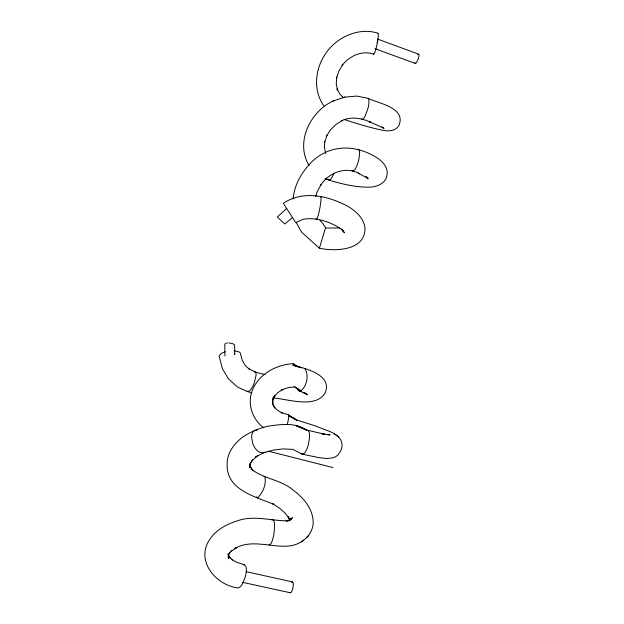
<?xml version="1.0" encoding="UTF-8"?>
<svg xmlns="http://www.w3.org/2000/svg" width="624" height="624" viewBox="0 0 624 624"><rect width="100%" height="100%" fill="white"/><g stroke="black" fill="none" stroke-linecap="round" stroke-linejoin="round"><path stroke-width="0.94" d="M293.163 198.986C294.2 185.078 301.564 172.349 311.197 162.513L311.641 161.998C329.753 144.386 354.838 144.331 375.492 156.913C382.075 160.641 388.729 167.326 386.919 175.562C385.804 182.965 377.777 186.599 371.046 187.075C355.306 187.738 339.908 183.487 325.01 178.885M324.753 141.476L324.363 147.436L325.697 153.551M250.013 465.239L249.748 467.836L250.739 462.259L249.701 464.654L252.689 459.919M342.904 230.607L344.464 232.76L341.328 229.148L343.294 230.591C332.101 222.167 316.118 216.809 302.835 219.313L295.862 222.706L283.335 203.338C303.365 189.696 329.246 196.053 348.956 206.918C356.374 211.692 363.636 218.299 364.915 227.495C366.124 250.715 335.306 251.628 319.387 248.243L325.572 227.713L322.085 222.55L320.026 220.522M325.51 228.01L339.433 228.002M290.027 520.081L290.519 518.24L289.879 519.745M315.705 196.599L316.992 192.122L321.11 184.548L320.572 185.266C328.793 172.622 345.868 165.812 359.635 173.753L358.254 173.137L367.879 178.37L366.023 176.662L368.059 178.885L367.123 177.341M324.691 142.21L327.007 135.26L326.235 136.57L330.385 129.987L335.946 124.48L342.389 120.494L341.648 120.814C350.961 116.165 361.585 118.1 370.672 122.249L369.283 121.727L384.088 128.357L381.974 126.727M227.963 556.647L229.57 552.622M230.74 551.476L236.824 547.568L234.796 548.434C252.751 538.364 272.384 548.488 291.268 545.719C302.024 543.652 311.719 535.649 313.123 524.371C314.044 510.143 304.06 498.155 293.28 490.207C281.151 479.7 264.061 479.037 251.659 469.381L253.274 470.746L249.678 465.925M228.532 554.245L232.019 550.36M290.402 519.566L292.5 517.67L289.715 519.901M301.501 541.967L303.529 540.166M306.626 537.412L308.747 535.525M251.542 460.996L257.478 455.941L255.505 457.025L265.325 451.94M286.712 208.541L277.259 216.988L284.794 224.016L292.508 217.511M225.615 343.426L224.765 344.3L224.929 356M333.598 100.901L332.826 101.166C310.089 111.797 295.175 142.373 308.935 165.274M377.606 33.439L378.253 33.704A10.897 1.357 -78.3 0 1 377.575 41.582L376.428 47.05A10.514 1.31 -78.3 0 1 374.002 53.984L373.612 54.155C361.912 49.99 349.3 56.098 342.046 65.434L342.826 64.545L338.816 71.175L336.5 78.312L336.757 76.931L336.266 83.889L337.475 90.129L337.085 88.85L339.768 94.013L343.496 97.773L342.818 97.204M329.979 434.491L327.093 434.515L329.917 434.92L322.085 433.797L324.503 434.148L307.897 430.365L296.236 425.755L306.883 430.334C295.503 422.198 281.096 424.312 268.109 426.192C259.295 428.204 251.09 431.714 243.43 436.504C234.725 442.954 227.089 452.462 227.144 463.804C225.966 489.762 254.631 496.376 273.499 504.208L272.672 503.724L279.31 508.006L285.043 513.053L289.364 518.528L287.945 516.524L289.528 520.026M289.832 520.096L291.447 519.371L286.205 520.97L288.491 520.814C270.995 521.118 253.118 514.472 235.958 521.368C224.804 524.839 214.087 531.344 208.276 541.796C196.654 562.559 216.801 585.281 237.674 587.878A11.801 4.079 -73 0 0 242.892 583.003L245.154 577.294A12.223 4.228 -73 0 0 246.059 566.748L244.483 564.759L236.675 562.271L231.59 559.408M225.139 351.694L220.966 353.636L219.125 355.984L222.386 368.714L228.439 378.83L237.806 387.262L247.72 391.646L251.979 392.902M344.542 97.149L356.842 96.065L368.316 98.381C378.799 103.678 406.567 107.648 398.853 125.635C395.203 131.758 387.044 131.391 381.038 129.917C368.503 127.273 356.249 123.458 344.105 119.418M332.826 101.166L344.916 97.016M272.056 520.003L272.899 519.745A12.971 3.12 -81.7 0 1 274.591 526.64L274.053 533.107A12.574 3.026 -81.7 0 1 270.886 543.722L269.131 544.947M226.473 343.13L227.557 342.95M254.101 371.826L265.333 374.657M255.692 429.991L257.626 429.92M228.79 342.904L232.518 343.528L234.632 344.955L234.764 354.619L234.671 354.104M264.014 476.564L264.81 476.635C266.643 483.787 262.922 492.898 257.556 497.851L256.277 496.868M234.07 350.626L239.374 352.037L240.295 353.005L242.112 360.04L245.388 365.625L249.67 369.517L249.038 368.995L255.005 371.678A10.904 3.151 -69.4 0 1 256.082 375.164L254.389 382.528A10.475 3.026 -69.4 0 1 250.903 389.392L249.701 390.796L247.72 391.646A10.904 3.151 -69.4 0 1 247.088 391.053M272.688 397.925C287.368 398.783 314.792 408.946 324.971 393.307C333.247 374.915 305.3 368.316 292.796 365.212L298.701 367.162M378.004 33.212C363.207 28.431 346.999 33.306 335.236 42.931L334.565 43.633C317.031 58.328 310.066 86.401 323.864 105.83M325.642 179.026L330.127 179.969L331.812 177.598A10.351 1.583 -68.3 0 0 333.91 173.339M242.689 582.364L290.41 592.8M246.098 571.646L292.625 581.958M325.705 178.846L330.127 179.969A10.07 1.544 -68.3 0 1 329.316 179.837M268.109 451.129L332.92 467.548M375.04 48.719L415.272 63.414M377.481 39.031L418.696 54.194M361.663 118.981L362.333 119.254A11.396 2.847 -74.6 0 0 365.227 115.916L368.004 108.272A10.655 2.668 -74.6 0 0 368.995 100.885L368.316 98.381M293.077 364.081L301.259 367.895M254.023 430.833A11.762 7.004 69.5 0 0 251.605 437.284L252.665 443.305L253.945 446.238A12.394 7.379 69.5 0 0 259.662 452.322L263.679 452.852L273.172 450.091L283.148 448.929L292.796 449.358L302.008 454.1L318.365 457.532L326.719 458.515L333.029 457.798L335.813 456.62L338.2 454.74L340.587 451.051L341.718 448.227L342.092 445.208L341.679 442.205L340.517 439.413L338.676 437.034L334.246 433.657L329.878 431.512L313.981 425.459L296.673 420.022L288.756 415.678L296.852 420.186L288.538 414.812M296.642 387.886L301.018 390.835C306.969 385.78 309.27 374.946 304.723 368.378M334.246 433.657L336.289 435.224M336.515 435.373L338.676 437.034M296.306 365.984L293.397 363.722C275.324 364.432 256.721 375.32 251.308 393.268C247.814 406.045 253.172 420.077 263.773 427.838M305.908 393.526L307.328 394.688L303.116 392.41L305.284 393.276L298.389 390.593L297.367 389.329M319.387 248.243L301.595 232.128L296.338 222.776M294.458 386.42L299.637 391.108L301.018 390.835L294.138 386.849L287.789 387.73L281.58 389.984L282.976 389.298L277.789 392.636L273.702 397.028L275.083 395.366L272.602 400.265L273.351 398.135L272.571 403.198L272.571 400.943L273.445 405.811L272.961 404.461M273.842 406.715L277.602 410.389L282.165 412.963L281.174 412.643L288.077 414.648A10.873 1.841 -73 0 1 288.733 417.206L287.929 421.785A11.146 1.888 -73 0 1 287.212 424.523M228.384 555.922L232.502 559.939M305.776 393.565L306.938 394.813L305.83 393.229M293.74 364.151L293.397 363.722L294.856 365.555M228.891 556.561L229.913 557.84L228.056 554.057M250.084 466.627L250.887 468.039L249.959 464.474M273.117 404.516L275.122 408.158M373.378 53.609L373.612 54.155M227.994 554.151L228.626 555.851M342.576 229.741L343.138 231.364M228.68 556.78L228.797 558.62L228.634 554.814M417.901 54.639A4.914 1.186 -69.5 0 1 418.954 56.121A4.914 1.186 -69.5 0 1 416.746 62.057A4.914 1.186 -69.5 0 1 414.944 62.603M316.196 218.611A11.84 1.287 -79.4 0 0 316.758 219.18L317.811 216.739A11.333 1.232 -79.4 0 0 320.229 206.006L320.915 200.655A11.833 1.287 -79.4 0 0 320.377 196.911M377.723 39.803A4.969 0.983 -70.2 0 1 377.146 42.791M291.759 582.543A5.53 1.466 -78.5 0 1 293.085 586.981A5.53 1.466 -78.5 0 1 290.074 592.527M243.329 564.923A11.794 4.079 -73 0 1 244.483 564.759M307.897 430.357A12.059 3.775 -77.8 0 1 309.496 437.814L308.49 444.062A12.41 3.884 -77.8 0 1 304.145 453.492L302.008 454.1A12.059 3.775 -77.8 0 1 301.213 453.196M358.106 149.417A10.982 3.003 -75 0 1 359.603 152.467L359.229 157.349A11.388 3.112 -75 0 1 355.789 167.996L354.697 169.744L352.763 171.202A10.975 3.003 -75 0 1 352.037 170.836"/></g></svg>
